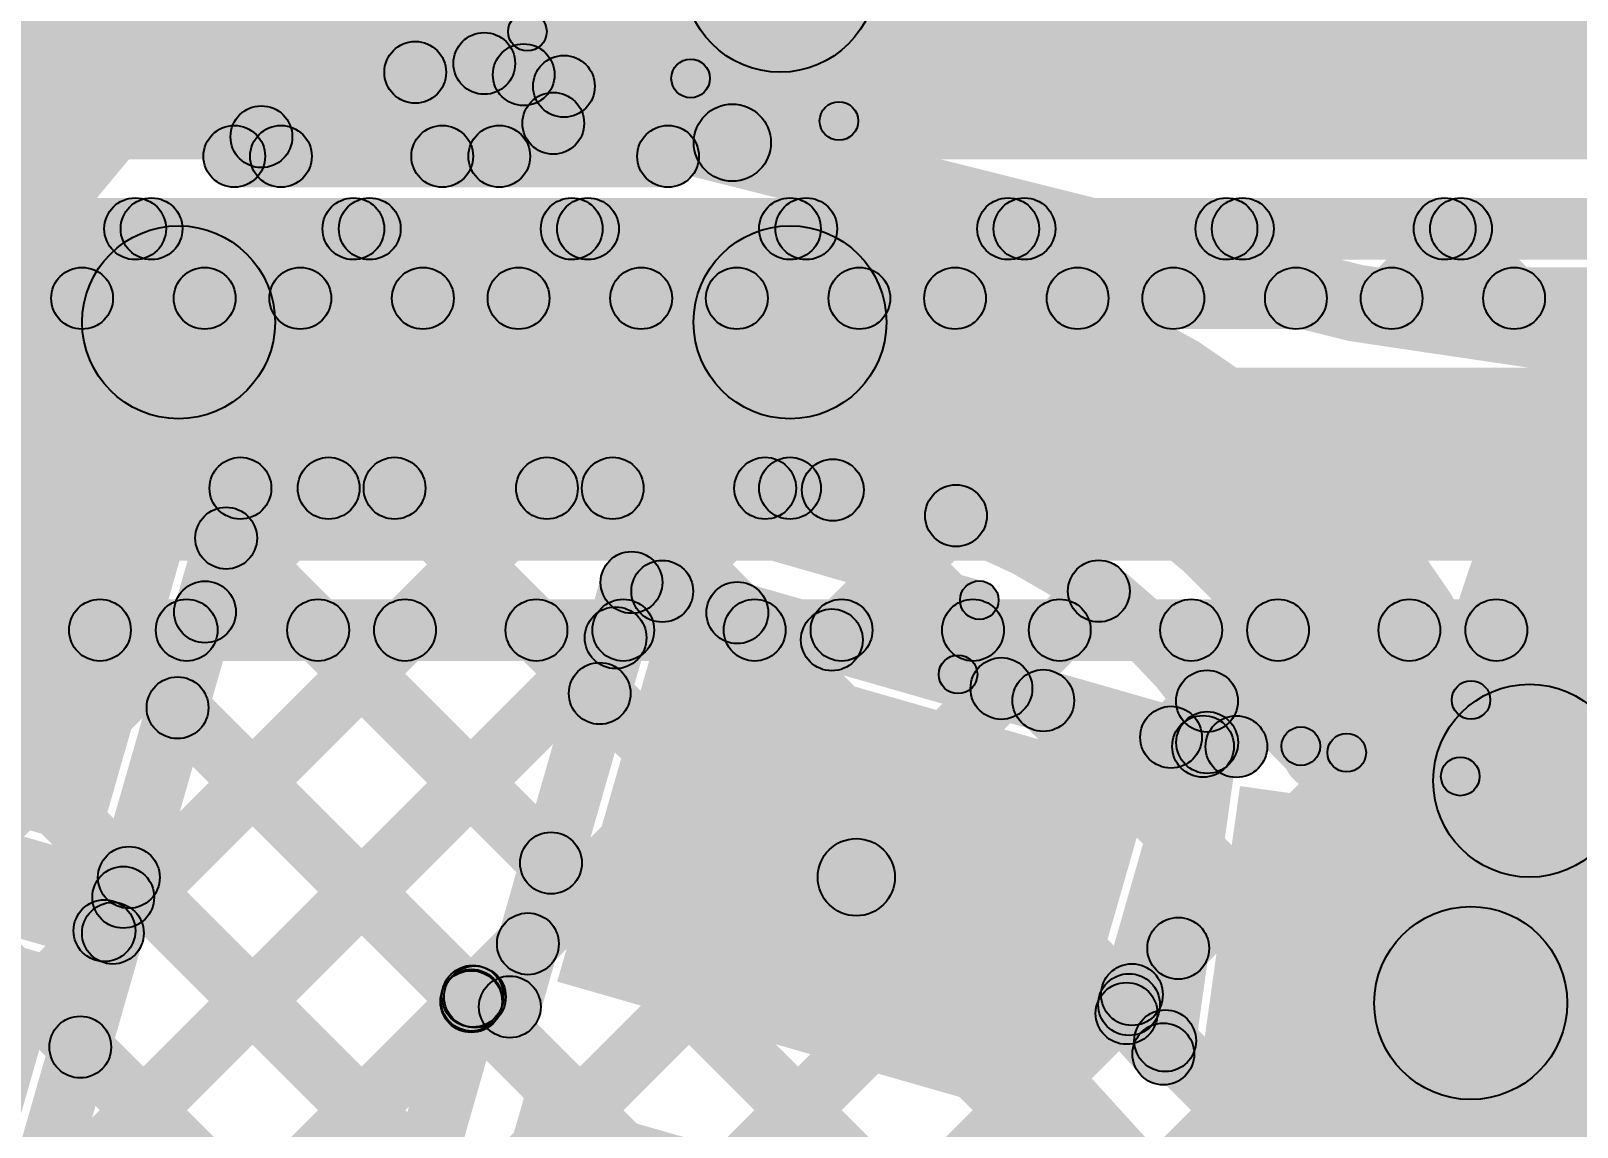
# Model space of a CAD drawing. Header units: millimetres. Extents: x -2.17 to 2.17, y -2.17 to 2.17.
# Drawn here: x -0.4923 to -0.292, y -1.7179 to -1.5759 of the extents above; entities that cross this region are included whole.
import ezdxf

# ---------------------------------------------------------------- set-up
doc = ezdxf.new("R2010")
doc.units = ezdxf.units.MM
doc.header["$MEASUREMENT"] = 0
for name, color, linetype in [('BottomLayer', 5, 'Continuous'), ('Mechanical2', 216, 'Continuous'), ('TopLayer', 1, 'Continuous'), ('TopOverlay', 2, 'Continuous'), ('TopPaste', 8, 'Continuous'), ('TopSolder', 216, 'Continuous')]:
    doc.layers.add(name, color=color, linetype=linetype)

# ---------------------------------------------------------------- blocks, each defined once
blk = doc.blocks.new('WS2812B_M____136')
at = {"layer": 'TopLayer'}
for points in [[(-0.09409, 0.05079), (-0.03504, 0.05079), (-0.03504, 0.01142), (-0.09409, 0.01142)], [(0.03504, 0.05079), (0.09409, 0.05079), (0.09409, 0.01142), (0.03504, 0.01142)]]:
    blk.add_hatch(color=1, dxfattribs=at).paths.add_polyline_path(points)
at = {"layer": 'TopOverlay'}
for points in [[(-0.07, 0.0675), (-0.07, 0.0725), (0.07, 0.0725), (0.07, 0.0675)], [(0.0725, 0.06), (0.0675, 0.06), (0.0675, 0.07), (0.0725, 0.07)]]:
    blk.add_hatch(color=2, dxfattribs=at).paths.add_polyline_path(points)
h = blk.add_hatch(color=2, dxfattribs=at)
edge = h.paths.add_edge_path()
edge.add_arc((0.07, 0.07), 0.0025, 0, 360)
h = blk.add_hatch(color=2, dxfattribs=at)
edge = h.paths.add_edge_path()
edge.add_arc((0.07, 0.07), 0.0025, 0, 360)
h = blk.add_hatch(color=2, dxfattribs=at)
edge = h.paths.add_edge_path()
edge.add_arc((0.07, 0.06), 0.0025, 0, 360)
at = {"layer": 'TopPaste'}
for points in [[(-0.09409, 0.05079), (-0.03504, 0.05079), (-0.03504, 0.01142), (-0.09409, 0.01142)], [(0.03504, 0.05079), (0.09409, 0.05079), (0.09409, 0.01142), (0.03504, 0.01142)]]:
    blk.add_hatch(color=8, dxfattribs=at).paths.add_polyline_path(points)
at = {"layer": 'TopSolder'}
for points in [[(-0.09809, 0.05479), (-0.03104, 0.05479), (-0.03104, 0.00742), (-0.09809, 0.00742)], [(0.03104, 0.05479), (0.09809, 0.05479), (0.09809, 0.00742), (0.03104, 0.00742)], [(-0.09809, -0.00742), (-0.03104, -0.00742), (-0.03104, -0.05479), (-0.09809, -0.05479)], [(0.03104, -0.00742), (0.09809, -0.00742), (0.09809, -0.05479), (0.03104, -0.05479)]]:
    blk.add_hatch(color=216, dxfattribs=at).paths.add_polyline_path(points)
at = {"layer": 'TopOverlay'}
for centre in [(0.07, 0.07), (0.07, 0.07), (0.07, 0.06)]:
    blk.add_circle(centre, 0.0025, dxfattribs=at)
blk = doc.blocks.new('WS2812B_M____137')
at = {"layer": 'TopLayer'}
blk.add_hatch(color=1, dxfattribs=at).paths.add_polyline_path([(-0.09409, 0.05079), (-0.03504, 0.05079), (-0.03504, 0.01142), (-0.09409, 0.01142)])
at = {"layer": 'TopOverlay'}
h = blk.add_hatch(color=2, dxfattribs=at)
edge = h.paths.add_edge_path()
edge.add_arc((-0.07, 0.07), 0.0025, 0, 360)
h = blk.add_hatch(color=2, dxfattribs=at)
edge = h.paths.add_edge_path()
edge.add_arc((-0.07, 0.07), 0.0025, 0, 360)
for points in [[(-0.07, 0.0675), (-0.07, 0.0725), (0.07, 0.0725), (0.07, 0.0675)], [(-0.0675, 0.06), (-0.0725, 0.06), (-0.0725, 0.07), (-0.0675, 0.07)]]:
    blk.add_hatch(color=2, dxfattribs=at).paths.add_polyline_path(points)
h = blk.add_hatch(color=2, dxfattribs=at)
edge = h.paths.add_edge_path()
edge.add_arc((-0.091, 0.061), 0.0025, 0, 360)
h = blk.add_hatch(color=2, dxfattribs=at)
edge = h.paths.add_edge_path()
edge.add_arc((-0.085, 0.061), 0.0025, 0, 360)
h = blk.add_hatch(color=2, dxfattribs=at)
edge = h.paths.add_edge_path()
edge.add_arc((-0.07, 0.06), 0.0025, 0, 360)
at = {"layer": 'TopPaste'}
blk.add_hatch(color=8, dxfattribs=at).paths.add_polyline_path([(-0.09409, 0.05079), (-0.03504, 0.05079), (-0.03504, 0.01142), (-0.09409, 0.01142)])
at = {"layer": 'TopSolder'}
blk.add_hatch(color=216, dxfattribs=at).paths.add_polyline_path([(-0.09809, 0.05479), (-0.03104, 0.05479), (-0.03104, 0.00742), (-0.09809, 0.00742)])
at = {"layer": 'TopOverlay', "const_width": 0.005}
blk.add_lwpolyline([(-0.085, 0.061, 1), (-0.091, 0.061, 1)], format="xyb", close=True, dxfattribs=at)
at = {"layer": 'TopOverlay'}
for centre in [(-0.07, 0.07), (-0.07, 0.07), (-0.091, 0.061), (-0.085, 0.061), (-0.07, 0.06)]:
    blk.add_circle(centre, 0.0025, dxfattribs=at)
blk = doc.blocks.new('C__0402_312')
at = {"layer": 'TopLayer'}
for points in [[(-0.0275, -0.0125), (-0.0275, 0.0125), (-0.0095, 0.0125), (-0.0095, -0.0125)], [(0.0095, -0.0125), (0.0095, 0.0125), (0.0275, 0.0125), (0.0275, -0.0125)]]:
    blk.add_hatch(color=1, dxfattribs=at).paths.add_polyline_path(points)
at = {"layer": 'TopOverlay'}
h = blk.add_hatch(color=2, dxfattribs=at)
edge = h.paths.add_edge_path()
edge.add_arc((-0.031, 0.016), 0.0025, 0, 360)
h = blk.add_hatch(color=2, dxfattribs=at)
edge = h.paths.add_edge_path()
edge.add_arc((-0.031, 0.016), 0.0025, 0, 360)
for points in [[(-0.011, 0.0185), (-0.011, 0.0135), (-0.031, 0.0135), (-0.031, 0.0185)], [(0.031, 0.0185), (0.031, 0.0135), (0.011, 0.0135), (0.011, 0.0185)], [(-0.0335, 0.016), (-0.0285, 0.016), (-0.0285, -0.016), (-0.0335, -0.016)], [(0.0285, 0.016), (0.0335, 0.016), (0.0335, -0.016), (0.0285, -0.016)], [(-0.011, -0.0135), (-0.011, -0.0185), (-0.031, -0.0185), (-0.031, -0.0135)], [(0.031, -0.0135), (0.031, -0.0185), (0.011, -0.0185), (0.011, -0.0135)]]:
    blk.add_hatch(color=2, dxfattribs=at).paths.add_polyline_path(points)
h = blk.add_hatch(color=2, dxfattribs=at)
edge = h.paths.add_edge_path()
edge.add_arc((-0.011, 0.016), 0.0025, 0, 360)
h = blk.add_hatch(color=2, dxfattribs=at)
edge = h.paths.add_edge_path()
edge.add_arc((0.011, 0.016), 0.0025, 0, 360)
h = blk.add_hatch(color=2, dxfattribs=at)
edge = h.paths.add_edge_path()
edge.add_arc((0.031, 0.016), 0.0025, 0, 360)
h = blk.add_hatch(color=2, dxfattribs=at)
edge = h.paths.add_edge_path()
edge.add_arc((0.031, 0.016), 0.0025, 0, 360)
h = blk.add_hatch(color=2, dxfattribs=at)
edge = h.paths.add_edge_path()
edge.add_arc((-0.031, -0.016), 0.0025, 0, 360)
h = blk.add_hatch(color=2, dxfattribs=at)
edge = h.paths.add_edge_path()
edge.add_arc((-0.031, -0.016), 0.0025, 0, 360)
h = blk.add_hatch(color=2, dxfattribs=at)
edge = h.paths.add_edge_path()
edge.add_arc((-0.011, -0.016), 0.0025, 0, 360)
h = blk.add_hatch(color=2, dxfattribs=at)
edge = h.paths.add_edge_path()
edge.add_arc((0.011, -0.016), 0.0025, 0, 360)
h = blk.add_hatch(color=2, dxfattribs=at)
edge = h.paths.add_edge_path()
edge.add_arc((0.031, -0.016), 0.0025, 0, 360)
h = blk.add_hatch(color=2, dxfattribs=at)
edge = h.paths.add_edge_path()
edge.add_arc((0.031, -0.016), 0.0025, 0, 360)
at = {"layer": 'TopPaste'}
for points in [[(-0.0275, -0.0125), (-0.0275, 0.0125), (-0.0095, 0.0125), (-0.0095, -0.0125)], [(0.0095, -0.0125), (0.0095, 0.0125), (0.0275, 0.0125), (0.0275, -0.0125)]]:
    blk.add_hatch(color=8, dxfattribs=at).paths.add_polyline_path(points)
at = {"layer": 'TopSolder'}
for points in [[(-0.02986, -0.01486), (-0.02986, 0.01486), (-0.00714, 0.01486), (-0.00714, -0.01486)], [(0.00714, -0.01486), (0.00714, 0.01486), (0.02986, 0.01486), (0.02986, -0.01486)]]:
    blk.add_hatch(color=216, dxfattribs=at).paths.add_polyline_path(points)
at = {"layer": 'TopOverlay'}
for centre in [(-0.031, 0.016), (-0.031, 0.016), (-0.011, 0.016), (0.011, 0.016), (0.031, 0.016), (0.031, 0.016), (-0.031, -0.016), (-0.031, -0.016), (-0.011, -0.016), (0.011, -0.016), (0.031, -0.016), (0.031, -0.016)]:
    blk.add_circle(centre, 0.0025, dxfattribs=at)

msp = doc.modelspace()

# ---------------------------------------------------------------- hatches: boundary and pattern name
at = {"layer": 'BottomLayer'}
for points in [[(-0.96358, -1.5925), (-0.96358, -1.5675), (-0.168, -1.5675), (-0.168, -1.5925)], [(-0.96358, -1.6055), (-0.96358, -1.5975), (-0.168, -1.5975), (-0.168, -1.6055)], [(-0.48287, -1.61333), (-0.48852, -1.60767), (-0.47952, -1.59867), (-0.47387, -1.60433)], [(-0.48164, -1.60433), (-0.47598, -1.59867), (-0.46698, -1.60767), (-0.47264, -1.61333)], [(-0.45458, -1.61333), (-0.46024, -1.60767), (-0.45124, -1.59867), (-0.44558, -1.60433)], [(-0.45336, -1.60433), (-0.4477, -1.59867), (-0.4387, -1.60767), (-0.44436, -1.61333)], [(-0.4263, -1.61333), (-0.43195, -1.60767), (-0.42295, -1.59867), (-0.4173, -1.60433)], [(-0.42507, -1.60433), (-0.41942, -1.59867), (-0.41042, -1.60767), (-0.41607, -1.61333)], [(-0.39801, -1.61333), (-0.40367, -1.60767), (-0.39467, -1.59867), (-0.38901, -1.60433)], [(-0.39679, -1.60433), (-0.39113, -1.59867), (-0.38213, -1.60767), (-0.38779, -1.61333)], [(-0.36973, -1.61333), (-0.37539, -1.60767), (-0.36639, -1.59867), (-0.36073, -1.60433)], [(-0.3685, -1.60433), (-0.36285, -1.59867), (-0.35385, -1.60767), (-0.3595, -1.61333)], [(-0.34145, -1.61333), (-0.3471, -1.60767), (-0.3381, -1.59867), (-0.33245, -1.60433)], [(-0.34022, -1.60433), (-0.33456, -1.59867), (-0.32556, -1.60767), (-0.33122, -1.61333)], [(-0.31316, -1.61333), (-0.31882, -1.60767), (-0.30982, -1.59867), (-0.30416, -1.60433)], [(-0.31194, -1.60433), (-0.30628, -1.59867), (-0.29728, -1.60767), (-0.30294, -1.61333)], [(-1.127, -1.6145), (-1.127, -1.6065), (-0.226, -1.6065), (-0.226, -1.6145)], [(-1.127, -1.6445), (-1.127, -1.6195), (-0.226, -1.6195), (-0.226, -1.6445)], [(-1.127, -1.6575), (-1.127, -1.6495), (-0.226, -1.6495), (-0.226, -1.6575)], [(-0.73625, -1.92328), (-0.7419, -1.91762), (-0.47495, -1.65067), (-0.4693, -1.65633)], [(-0.71575, -1.93106), (-0.72141, -1.92541), (-0.44667, -1.65067), (-0.44101, -1.65633)], [(-0.69525, -1.93885), (-0.70091, -1.93319), (-0.41839, -1.65067), (-0.41273, -1.65633)], [(-0.67475, -1.94664), (-0.68041, -1.94098), (-0.3901, -1.65067), (-0.38445, -1.65633)], [(-0.65426, -1.95442), (-0.65991, -1.94877), (-0.36182, -1.65067), (-0.35616, -1.65633)], [(-0.63376, -1.96221), (-0.63942, -1.95655), (-0.33353, -1.65067), (-0.32788, -1.65633)], [(-0.61176, -1.9685), (-0.61742, -1.96284), (-0.30525, -1.65067), (-0.29959, -1.65633)], [(-0.58925, -1.97427), (-0.59491, -1.96861), (-0.27696, -1.65067), (-0.27131, -1.65633)], [(-0.56674, -1.98004), (-0.57239, -1.97438), (-0.24868, -1.65067), (-0.24302, -1.65633)], [(-0.54278, -1.65633), (-0.53712, -1.65067), (-0.20567, -1.98212), (-0.21133, -1.98778)], [(-0.51449, -1.65633), (-0.50884, -1.65067), (-0.20567, -1.95384), (-0.21133, -1.95949)], [(-0.48621, -1.65633), (-0.48055, -1.65067), (-0.20567, -1.92555), (-0.21133, -1.93121)], [(-0.45793, -1.65633), (-0.45227, -1.65067), (-0.20567, -1.89727), (-0.21133, -1.90293)], [(-0.42964, -1.65633), (-0.42398, -1.65067), (-0.20567, -1.86898), (-0.21133, -1.87464)], [(-0.40136, -1.65633), (-0.3957, -1.65067), (-0.20567, -1.8407), (-0.21133, -1.84636)], [(-0.37307, -1.65633), (-0.36742, -1.65067), (-0.20567, -1.81242), (-0.21133, -1.81807)], [(-0.34479, -1.65633), (-0.33913, -1.65067), (-0.20567, -1.78413), (-0.21133, -1.78979)], [(-0.3165, -1.65633), (-0.31085, -1.65067), (-0.20567, -1.75585), (-0.21133, -1.7615)]]:
    msp.add_hatch(color=5, dxfattribs=at).paths.add_polyline_path(points)
h = msp.add_hatch(color=5, dxfattribs=at)
edge = h.paths.add_edge_path()
edge.add_arc((-0.47881, -1.6015), 0.004, 0, 360)
h = msp.add_hatch(color=5, dxfattribs=at)
edge = h.paths.add_edge_path()
edge.add_arc((-0.47669, -1.6015), 0.004, 0, 360)
h = msp.add_hatch(color=5, dxfattribs=at)
edge = h.paths.add_edge_path()
edge.add_arc((-0.45053, -1.6015), 0.004, 0, 360)
h = msp.add_hatch(color=5, dxfattribs=at)
edge = h.paths.add_edge_path()
edge.add_arc((-0.44841, -1.6015), 0.004, 0, 360)
h = msp.add_hatch(color=5, dxfattribs=at)
edge = h.paths.add_edge_path()
edge.add_arc((-0.42224, -1.6015), 0.004, 0, 360)
h = msp.add_hatch(color=5, dxfattribs=at)
edge = h.paths.add_edge_path()
edge.add_arc((-0.42013, -1.6015), 0.004, 0, 360)
h = msp.add_hatch(color=5, dxfattribs=at)
edge = h.paths.add_edge_path()
edge.add_arc((-0.39396, -1.6015), 0.004, 0, 360)
h = msp.add_hatch(color=5, dxfattribs=at)
edge = h.paths.add_edge_path()
edge.add_arc((-0.39184, -1.6015), 0.004, 0, 360)
h = msp.add_hatch(color=5, dxfattribs=at)
edge = h.paths.add_edge_path()
edge.add_arc((-0.36568, -1.6015), 0.004, 0, 360)
h = msp.add_hatch(color=5, dxfattribs=at)
edge = h.paths.add_edge_path()
edge.add_arc((-0.36356, -1.6015), 0.004, 0, 360)
h = msp.add_hatch(color=5, dxfattribs=at)
edge = h.paths.add_edge_path()
edge.add_arc((-0.33739, -1.6015), 0.004, 0, 360)
h = msp.add_hatch(color=5, dxfattribs=at)
edge = h.paths.add_edge_path()
edge.add_arc((-0.33527, -1.6015), 0.004, 0, 360)
h = msp.add_hatch(color=5, dxfattribs=at)
edge = h.paths.add_edge_path()
edge.add_arc((-0.30911, -1.6015), 0.004, 0, 360)
h = msp.add_hatch(color=5, dxfattribs=at)
edge = h.paths.add_edge_path()
edge.add_arc((-0.30699, -1.6015), 0.004, 0, 360)
h = msp.add_hatch(color=5, dxfattribs=at)
edge = h.paths.add_edge_path()
edge.add_arc((-0.48569, -1.6105), 0.004, 0, 360)
h = msp.add_hatch(color=5, dxfattribs=at)
edge = h.paths.add_edge_path()
edge.add_arc((-0.46981, -1.6105), 0.004, 0, 360)
h = msp.add_hatch(color=5, dxfattribs=at)
edge = h.paths.add_edge_path()
edge.add_arc((-0.45741, -1.6105), 0.004, 0, 360)
h = msp.add_hatch(color=5, dxfattribs=at)
edge = h.paths.add_edge_path()
edge.add_arc((-0.44153, -1.6105), 0.004, 0, 360)
h = msp.add_hatch(color=5, dxfattribs=at)
edge = h.paths.add_edge_path()
edge.add_arc((-0.42913, -1.6105), 0.004, 0, 360)
h = msp.add_hatch(color=5, dxfattribs=at)
edge = h.paths.add_edge_path()
edge.add_arc((-0.41324, -1.6105), 0.004, 0, 360)
h = msp.add_hatch(color=5, dxfattribs=at)
edge = h.paths.add_edge_path()
edge.add_arc((-0.40084, -1.6105), 0.004, 0, 360)
h = msp.add_hatch(color=5, dxfattribs=at)
edge = h.paths.add_edge_path()
edge.add_arc((-0.38496, -1.6105), 0.004, 0, 360)
h = msp.add_hatch(color=5, dxfattribs=at)
edge = h.paths.add_edge_path()
edge.add_arc((-0.37256, -1.6105), 0.004, 0, 360)
h = msp.add_hatch(color=5, dxfattribs=at)
edge = h.paths.add_edge_path()
edge.add_arc((-0.35668, -1.6105), 0.004, 0, 360)
h = msp.add_hatch(color=5, dxfattribs=at)
edge = h.paths.add_edge_path()
edge.add_arc((-0.34427, -1.6105), 0.004, 0, 360)
h = msp.add_hatch(color=5, dxfattribs=at)
edge = h.paths.add_edge_path()
edge.add_arc((-0.32839, -1.6105), 0.004, 0, 360)
h = msp.add_hatch(color=5, dxfattribs=at)
edge = h.paths.add_edge_path()
edge.add_arc((-0.31599, -1.6105), 0.004, 0, 360)
h = msp.add_hatch(color=5, dxfattribs=at)
edge = h.paths.add_edge_path()
edge.add_arc((-0.30011, -1.6105), 0.004, 0, 360)
h = msp.add_hatch(color=5, dxfattribs=at)
edge = h.paths.add_edge_path()
edge.add_arc((-0.48338, -1.6535), 0.004, 0, 360)
h = msp.add_hatch(color=5, dxfattribs=at)
edge = h.paths.add_edge_path()
edge.add_arc((-0.47213, -1.6535), 0.004, 0, 360)
h = msp.add_hatch(color=5, dxfattribs=at)
edge = h.paths.add_edge_path()
edge.add_arc((-0.4551, -1.6535), 0.004, 0, 360)
h = msp.add_hatch(color=5, dxfattribs=at)
edge = h.paths.add_edge_path()
edge.add_arc((-0.44384, -1.6535), 0.004, 0, 360)
h = msp.add_hatch(color=5, dxfattribs=at)
edge = h.paths.add_edge_path()
edge.add_arc((-0.42681, -1.6535), 0.004, 0, 360)
h = msp.add_hatch(color=5, dxfattribs=at)
edge = h.paths.add_edge_path()
edge.add_arc((-0.41556, -1.6535), 0.004, 0, 360)
h = msp.add_hatch(color=5, dxfattribs=at)
edge = h.paths.add_edge_path()
edge.add_arc((-0.39853, -1.6535), 0.004, 0, 360)
h = msp.add_hatch(color=5, dxfattribs=at)
edge = h.paths.add_edge_path()
edge.add_arc((-0.38727, -1.6535), 0.004, 0, 360)
h = msp.add_hatch(color=5, dxfattribs=at)
edge = h.paths.add_edge_path()
edge.add_arc((-0.37024, -1.6535), 0.004, 0, 360)
h = msp.add_hatch(color=5, dxfattribs=at)
edge = h.paths.add_edge_path()
edge.add_arc((-0.35899, -1.6535), 0.004, 0, 360)
h = msp.add_hatch(color=5, dxfattribs=at)
edge = h.paths.add_edge_path()
edge.add_arc((-0.34196, -1.6535), 0.004, 0, 360)
h = msp.add_hatch(color=5, dxfattribs=at)
edge = h.paths.add_edge_path()
edge.add_arc((-0.3307, -1.6535), 0.004, 0, 360)
h = msp.add_hatch(color=5, dxfattribs=at)
edge = h.paths.add_edge_path()
edge.add_arc((-0.31368, -1.6535), 0.004, 0, 360)
h = msp.add_hatch(color=5, dxfattribs=at)
edge = h.paths.add_edge_path()
edge.add_arc((-0.30242, -1.6535), 0.004, 0, 360)
at = {"layer": 'TopLayer'}
h = msp.add_hatch(color=1, dxfattribs=at)
edge = h.paths.add_edge_path()
edge.add_arc((-0.39522, -1.56871), 0.0125, 0, 360)
h = msp.add_hatch(color=1, dxfattribs=at)
edge = h.paths.add_edge_path()
edge.add_arc((-0.39522, -1.56871), 0.0125, 0, 360)
for points in [[(-0.39522, -1.58121), (-0.39522, -1.55621), (-0.22374, -1.55621), (-0.22374, -1.58121)], [(-0.39661, -1.59172), (-0.40622, -1.58896), (-0.40002, -1.56733), (-0.39041, -1.57009)], [(-0.43467, -1.58392), (-0.43247, -1.57623), (-0.42215, -1.57919), (-0.42435, -1.58688)], [(-0.44535, -1.58406), (-0.43969, -1.5784), (-0.4288, -1.58928), (-0.43446, -1.59494)], [(-0.43619, -1.59494), (-0.44185, -1.58928), (-0.43128, -1.57872), (-0.42563, -1.58437)], [(-0.42079, -1.58895), (-0.42848, -1.58674), (-0.4271, -1.58193), (-0.41941, -1.58414)], [(-0.42573, -1.59169), (-0.42353, -1.584), (-0.40865, -1.58827), (-0.41085, -1.59596)], [(-0.46528, -1.5924), (-0.45962, -1.58675), (-0.45709, -1.58928), (-0.46275, -1.59494)], [(-0.46597, -1.59611), (-0.46597, -1.58811), (-0.40975, -1.58811), (-0.40975, -1.59611)], [(-0.47319, -1.62611), (-0.47319, -1.60111), (-0.39395, -1.60111), (-0.39395, -1.62611)], [(-0.47996, -1.69527), (-0.48561, -1.68962), (-0.42828, -1.63228), (-0.42262, -1.63794)], [(-0.46693, -1.65396), (-0.47259, -1.64831), (-0.45657, -1.63228), (-0.45091, -1.63794)], [(-0.46517, -1.63911), (-0.46517, -1.63111), (-0.39395, -1.63111), (-0.39395, -1.63911)], [(-0.44803, -1.63794), (-0.44237, -1.63228), (-0.41579, -1.65887), (-0.42144, -1.66453)], [(-0.41975, -1.63794), (-0.41409, -1.63228), (-0.39795, -1.64842), (-0.40361, -1.65408)], [(-0.40769, -1.65128), (-0.41334, -1.64563), (-0.4, -1.63228), (-0.39434, -1.63794)], [(-0.39123, -1.63817), (-0.38557, -1.63251), (-0.3583, -1.65979), (-0.36395, -1.66545)], [(-0.47652, -1.68921), (-0.48421, -1.68701), (-0.46901, -1.63401), (-0.46132, -1.63621)], [(-0.3857, -1.65759), (-0.39136, -1.65193), (-0.37527, -1.63584), (-0.36962, -1.6415)], [(-0.46985, -1.6444), (-0.46419, -1.63875), (-0.42209, -1.68085), (-0.42775, -1.68651)], [(-0.41559, -1.65116), (-0.41339, -1.64347), (-0.33932, -1.66471), (-0.34152, -1.6724)], [(-0.42641, -1.70341), (-0.4341, -1.7012), (-0.41833, -1.64621), (-0.41064, -1.64842)], [(-0.36372, -1.66389), (-0.36938, -1.65823), (-0.35676, -1.64561), (-0.3511, -1.65127)], [(-0.48968, -1.73327), (-0.49533, -1.72762), (-0.41937, -1.65166), (-0.41372, -1.65732)], [(-0.47615, -1.66639), (-0.4705, -1.66073), (-0.43243, -1.69879), (-0.43809, -1.70445)], [(-0.34174, -1.67019), (-0.3474, -1.66454), (-0.34274, -1.65987), (-0.33708, -1.66553)], [(-0.34045, -1.67202), (-0.33934, -1.66409), (-0.33555, -1.66463), (-0.33666, -1.67255)], [(-0.53723, -1.67597), (-0.53502, -1.66828), (-0.47926, -1.68426), (-0.48147, -1.69195)], [(-0.3465, -1.70427), (-0.35419, -1.70206), (-0.34426, -1.66745), (-0.33657, -1.66966)], [(-0.3416, -1.70897), (-0.34953, -1.70785), (-0.34386, -1.6675), (-0.33593, -1.66861)], [(-0.53275, -1.68228), (-0.53055, -1.67459), (-0.48059, -1.68891), (-0.4828, -1.6966)], [(-0.48246, -1.68837), (-0.4768, -1.68271), (-0.43874, -1.72077), (-0.44439, -1.72643)], [(-0.38906, -1.68888), (-0.38166, -1.68214), (-0.31069, -1.76006), (-0.31809, -1.76679)], [(-0.49367, -1.74901), (-0.50136, -1.7468), (-0.48554, -1.69165), (-0.47785, -1.69386)], [(-0.43195, -1.70384), (-0.43761, -1.69818), (-0.43075, -1.69132), (-0.42509, -1.69697)], [(-0.34681, -1.70355), (-0.35247, -1.69789), (-0.34647, -1.69189), (-0.34081, -1.69755)], [(-0.43617, -1.70477), (-0.43396, -1.69708), (-0.42915, -1.69846), (-0.43136, -1.70615)], [(-0.50206, -1.77394), (-0.50771, -1.76828), (-0.43804, -1.69861), (-0.43238, -1.70426)], [(-0.44979, -1.76679), (-0.45748, -1.76459), (-0.43891, -1.69982), (-0.43122, -1.70203)], [(-0.3533, -1.70586), (-0.34739, -1.70047), (-0.34261, -1.70571), (-0.34852, -1.7111)], [(-0.35284, -1.70484), (-0.34719, -1.69919), (-0.3425, -1.70387), (-0.34815, -1.70953)], [(-0.48876, -1.71035), (-0.4831, -1.70469), (-0.44504, -1.74275), (-0.4507, -1.74841)]]:
    msp.add_hatch(color=1, dxfattribs=at).paths.add_polyline_path(points)
h = msp.add_hatch(color=1, dxfattribs=at)
edge = h.paths.add_edge_path()
edge.add_arc((-0.43357, -1.58008), 0.004, 0, 360)
h = msp.add_hatch(color=1, dxfattribs=at)
edge = h.paths.add_edge_path()
edge.add_arc((-0.43357, -1.58008), 0.004, 0, 360)
h = msp.add_hatch(color=1, dxfattribs=at)
edge = h.paths.add_edge_path()
edge.add_arc((-0.44252, -1.58123), 0.004, 0, 360)
h = msp.add_hatch(color=1, dxfattribs=at)
edge = h.paths.add_edge_path()
edge.add_arc((-0.42846, -1.58154), 0.004, 0, 360)
h = msp.add_hatch(color=1, dxfattribs=at)
edge = h.paths.add_edge_path()
edge.add_arc((-0.42325, -1.58304), 0.004, 0, 360)
h = msp.add_hatch(color=1, dxfattribs=at)
edge = h.paths.add_edge_path()
edge.add_arc((-0.42325, -1.58304), 0.004, 0, 360)
h = msp.add_hatch(color=1, dxfattribs=at)
edge = h.paths.add_edge_path()
edge.add_arc((-0.42463, -1.58784), 0.004, 0, 360)
h = msp.add_hatch(color=1, dxfattribs=at)
edge = h.paths.add_edge_path()
edge.add_arc((-0.42463, -1.58784), 0.004, 0, 360)
h = msp.add_hatch(color=1, dxfattribs=at)
edge = h.paths.add_edge_path()
edge.add_arc((-0.46245, -1.58958), 0.004, 0, 360)
h = msp.add_hatch(color=1, dxfattribs=at)
edge = h.paths.add_edge_path()
edge.add_arc((-0.40142, -1.59034), 0.005, 0, 360)
h = msp.add_hatch(color=1, dxfattribs=at)
edge = h.paths.add_edge_path()
edge.add_arc((-0.46597, -1.59211), 0.004, 0, 360)
h = msp.add_hatch(color=1, dxfattribs=at)
edge = h.paths.add_edge_path()
edge.add_arc((-0.46597, -1.59211), 0.004, 0, 360)
h = msp.add_hatch(color=1, dxfattribs=at)
edge = h.paths.add_edge_path()
edge.add_arc((-0.45992, -1.59211), 0.004, 0, 360)
h = msp.add_hatch(color=1, dxfattribs=at)
edge = h.paths.add_edge_path()
edge.add_arc((-0.43902, -1.59211), 0.004, 0, 360)
h = msp.add_hatch(color=1, dxfattribs=at)
edge = h.paths.add_edge_path()
edge.add_arc((-0.43163, -1.59211), 0.004, 0, 360)
h = msp.add_hatch(color=1, dxfattribs=at)
edge = h.paths.add_edge_path()
edge.add_arc((-0.40975, -1.59211), 0.004, 0, 360)
h = msp.add_hatch(color=1, dxfattribs=at)
edge = h.paths.add_edge_path()
edge.add_arc((-0.40975, -1.59211), 0.004, 0, 360)
h = msp.add_hatch(color=1, dxfattribs=at)
edge = h.paths.add_edge_path()
edge.add_arc((-0.47319, -1.61361), 0.0125, 0, 360)
h = msp.add_hatch(color=1, dxfattribs=at)
edge = h.paths.add_edge_path()
edge.add_arc((-0.47319, -1.61361), 0.0125, 0, 360)
h = msp.add_hatch(color=1, dxfattribs=at)
edge = h.paths.add_edge_path()
edge.add_arc((-0.39395, -1.61361), 0.0125, 0, 360)
h = msp.add_hatch(color=1, dxfattribs=at)
edge = h.paths.add_edge_path()
edge.add_arc((-0.39395, -1.61361), 0.0125, 0, 360)
h = msp.add_hatch(color=1, dxfattribs=at)
edge = h.paths.add_edge_path()
edge.add_arc((-0.46517, -1.63511), 0.004, 0, 360)
h = msp.add_hatch(color=1, dxfattribs=at)
edge = h.paths.add_edge_path()
edge.add_arc((-0.46517, -1.63511), 0.004, 0, 360)
h = msp.add_hatch(color=1, dxfattribs=at)
edge = h.paths.add_edge_path()
edge.add_arc((-0.45374, -1.63511), 0.004, 0, 360)
h = msp.add_hatch(color=1, dxfattribs=at)
edge = h.paths.add_edge_path()
edge.add_arc((-0.4452, -1.63511), 0.004, 0, 360)
h = msp.add_hatch(color=1, dxfattribs=at)
edge = h.paths.add_edge_path()
edge.add_arc((-0.42545, -1.63511), 0.004, 0, 360)
h = msp.add_hatch(color=1, dxfattribs=at)
edge = h.paths.add_edge_path()
edge.add_arc((-0.41692, -1.63511), 0.004, 0, 360)
h = msp.add_hatch(color=1, dxfattribs=at)
edge = h.paths.add_edge_path()
edge.add_arc((-0.39717, -1.63511), 0.004, 0, 360)
h = msp.add_hatch(color=1, dxfattribs=at)
edge = h.paths.add_edge_path()
edge.add_arc((-0.39395, -1.63511), 0.004, 0, 360)
h = msp.add_hatch(color=1, dxfattribs=at)
edge = h.paths.add_edge_path()
edge.add_arc((-0.39395, -1.63511), 0.004, 0, 360)
h = msp.add_hatch(color=1, dxfattribs=at)
edge = h.paths.add_edge_path()
edge.add_arc((-0.3884, -1.63534), 0.004, 0, 360)
h = msp.add_hatch(color=1, dxfattribs=at)
edge = h.paths.add_edge_path()
edge.add_arc((-0.37244, -1.63867), 0.004, 0, 360)
h = msp.add_hatch(color=1, dxfattribs=at)
edge = h.paths.add_edge_path()
edge.add_arc((-0.46702, -1.64158), 0.004, 0, 360)
h = msp.add_hatch(color=1, dxfattribs=at)
edge = h.paths.add_edge_path()
edge.add_arc((-0.41449, -1.64732), 0.004, 0, 360)
h = msp.add_hatch(color=1, dxfattribs=at)
edge = h.paths.add_edge_path()
edge.add_arc((-0.41449, -1.64732), 0.004, 0, 360)
h = msp.add_hatch(color=1, dxfattribs=at)
edge = h.paths.add_edge_path()
edge.add_arc((-0.41051, -1.64846), 0.004, 0, 360)
h = msp.add_hatch(color=1, dxfattribs=at)
edge = h.paths.add_edge_path()
edge.add_arc((-0.35393, -1.64844), 0.004, 0, 360)
h = msp.add_hatch(color=1, dxfattribs=at)
edge = h.paths.add_edge_path()
edge.add_arc((-0.46976, -1.65114), 0.004, 0, 360)
h = msp.add_hatch(color=1, dxfattribs=at)
edge = h.paths.add_edge_path()
edge.add_arc((-0.40078, -1.65125), 0.004, 0, 360)
h = msp.add_hatch(color=1, dxfattribs=at)
edge = h.paths.add_edge_path()
edge.add_arc((-0.41655, -1.65449), 0.004, 0, 360)
h = msp.add_hatch(color=1, dxfattribs=at)
edge = h.paths.add_edge_path()
edge.add_arc((-0.38853, -1.65476), 0.004, 0, 360)
h = msp.add_hatch(color=1, dxfattribs=at)
edge = h.paths.add_edge_path()
edge.add_arc((-0.36655, -1.66106), 0.004, 0, 360)
h = msp.add_hatch(color=1, dxfattribs=at)
edge = h.paths.add_edge_path()
edge.add_arc((-0.41861, -1.6617), 0.004, 0, 360)
h = msp.add_hatch(color=1, dxfattribs=at)
edge = h.paths.add_edge_path()
edge.add_arc((-0.36113, -1.66262), 0.004, 0, 360)
h = msp.add_hatch(color=1, dxfattribs=at)
edge = h.paths.add_edge_path()
edge.add_arc((-0.33991, -1.6627), 0.004, 0, 360)
h = msp.add_hatch(color=1, dxfattribs=at)
edge = h.paths.add_edge_path()
edge.add_arc((-0.47332, -1.66356), 0.004, 0, 360)
h = msp.add_hatch(color=1, dxfattribs=at)
edge = h.paths.add_edge_path()
edge.add_arc((-0.2981, -1.67301), 0.0125, 0, 360)
h = msp.add_hatch(color=1, dxfattribs=at)
edge = h.paths.add_edge_path()
edge.add_arc((-0.2981, -1.67301), 0.0125, 0, 360)
h = msp.add_hatch(color=1, dxfattribs=at)
edge = h.paths.add_edge_path()
edge.add_arc((-0.2981, -1.67301), 0.0125, 0, 360)
h = msp.add_hatch(color=1, dxfattribs=at)
edge = h.paths.add_edge_path()
edge.add_arc((-0.34457, -1.66737), 0.004, 0, 360)
h = msp.add_hatch(color=1, dxfattribs=at)
edge = h.paths.add_edge_path()
edge.add_arc((-0.34042, -1.66856), 0.004, 0, 360)
h = msp.add_hatch(color=1, dxfattribs=at)
edge = h.paths.add_edge_path()
edge.add_arc((-0.34042, -1.66856), 0.004, 0, 360)
h = msp.add_hatch(color=1, dxfattribs=at)
edge = h.paths.add_edge_path()
edge.add_arc((-0.33989, -1.66806), 0.004, 0, 360)
h = msp.add_hatch(color=1, dxfattribs=at)
edge = h.paths.add_edge_path()
edge.add_arc((-0.33989, -1.66806), 0.004, 0, 360)
h = msp.add_hatch(color=1, dxfattribs=at)
edge = h.paths.add_edge_path()
edge.add_arc((-0.3361, -1.66859), 0.004, 0, 360)
h = msp.add_hatch(color=1, dxfattribs=at)
edge = h.paths.add_edge_path()
edge.add_arc((-0.3361, -1.66859), 0.004, 0, 360)
h = msp.add_hatch(color=1, dxfattribs=at)
edge = h.paths.add_edge_path()
edge.add_arc((-0.42492, -1.68368), 0.004, 0, 360)
h = msp.add_hatch(color=1, dxfattribs=at)
edge = h.paths.add_edge_path()
edge.add_arc((-0.38536, -1.68551), 0.005, 0, 360)
h = msp.add_hatch(color=1, dxfattribs=at)
edge = h.paths.add_edge_path()
edge.add_arc((-0.47963, -1.68554), 0.004, 0, 360)
h = msp.add_hatch(color=1, dxfattribs=at)
edge = h.paths.add_edge_path()
edge.add_arc((-0.48036, -1.68811), 0.004, 0, 360)
h = msp.add_hatch(color=1, dxfattribs=at)
edge = h.paths.add_edge_path()
edge.add_arc((-0.48036, -1.68811), 0.004, 0, 360)
h = msp.add_hatch(color=1, dxfattribs=at)
edge = h.paths.add_edge_path()
edge.add_arc((-0.48279, -1.69244), 0.004, 0, 360)
h = msp.add_hatch(color=1, dxfattribs=at)
edge = h.paths.add_edge_path()
edge.add_arc((-0.4817, -1.69276), 0.004, 0, 360)
h = msp.add_hatch(color=1, dxfattribs=at)
edge = h.paths.add_edge_path()
edge.add_arc((-0.4817, -1.69276), 0.004, 0, 360)
h = msp.add_hatch(color=1, dxfattribs=at)
edge = h.paths.add_edge_path()
edge.add_arc((-0.42792, -1.69414), 0.004, 0, 360)
h = msp.add_hatch(color=1, dxfattribs=at)
edge = h.paths.add_edge_path()
edge.add_arc((-0.34364, -1.69472), 0.004, 0, 360)
h = msp.add_hatch(color=1, dxfattribs=at)
edge = h.paths.add_edge_path()
edge.add_arc((-0.30573, -1.70182), 0.0125, 0, 360)
h = msp.add_hatch(color=1, dxfattribs=at)
edge = h.paths.add_edge_path()
edge.add_arc((-0.30573, -1.70182), 0.0125, 0, 360)
h = msp.add_hatch(color=1, dxfattribs=at)
edge = h.paths.add_edge_path()
edge.add_arc((-0.43506, -1.70093), 0.004, 0, 360)
h = msp.add_hatch(color=1, dxfattribs=at)
edge = h.paths.add_edge_path()
edge.add_arc((-0.43506, -1.70093), 0.004, 0, 360)
h = msp.add_hatch(color=1, dxfattribs=at)
edge = h.paths.add_edge_path()
edge.add_arc((-0.43478, -1.70101), 0.004, 0, 360)
h = msp.add_hatch(color=1, dxfattribs=at)
edge = h.paths.add_edge_path()
edge.add_arc((-0.34964, -1.70072), 0.004, 0, 360)
h = msp.add_hatch(color=1, dxfattribs=at)
edge = h.paths.add_edge_path()
edge.add_arc((-0.43526, -1.70162), 0.004, 0, 360)
h = msp.add_hatch(color=1, dxfattribs=at)
edge = h.paths.add_edge_path()
edge.add_arc((-0.43521, -1.70144), 0.004, 0, 360)
h = msp.add_hatch(color=1, dxfattribs=at)
edge = h.paths.add_edge_path()
edge.add_arc((-0.43026, -1.70231), 0.004, 0, 360)
h = msp.add_hatch(color=1, dxfattribs=at)
edge = h.paths.add_edge_path()
edge.add_arc((-0.43026, -1.70231), 0.004, 0, 360)
h = msp.add_hatch(color=1, dxfattribs=at)
edge = h.paths.add_edge_path()
edge.add_arc((-0.35001, -1.70201), 0.004, 0, 360)
h = msp.add_hatch(color=1, dxfattribs=at)
edge = h.paths.add_edge_path()
edge.add_arc((-0.35034, -1.70316), 0.004, 0, 360)
h = msp.add_hatch(color=1, dxfattribs=at)
edge = h.paths.add_edge_path()
edge.add_arc((-0.35034, -1.70316), 0.004, 0, 360)
h = msp.add_hatch(color=1, dxfattribs=at)
edge = h.paths.add_edge_path()
edge.add_arc((-0.34533, -1.7067), 0.004, 0, 360)
h = msp.add_hatch(color=1, dxfattribs=at)
edge = h.paths.add_edge_path()
edge.add_arc((-0.48593, -1.70752), 0.004, 0, 360)
h = msp.add_hatch(color=1, dxfattribs=at)
edge = h.paths.add_edge_path()
edge.add_arc((-0.34557, -1.70841), 0.004, 0, 360)
h = msp.add_hatch(color=1, dxfattribs=at)
edge = h.paths.add_edge_path()
edge.add_arc((-0.34557, -1.70841), 0.004, 0, 360)

# ---------------------------------------------------------------- linework, layer by layer
at = {"layer": 'BottomLayer'}
for centre in [(-0.47881, -1.6015), (-0.47669, -1.6015), (-0.45053, -1.6015), (-0.44841, -1.6015), (-0.42224, -1.6015), (-0.42013, -1.6015), (-0.39396, -1.6015), (-0.39184, -1.6015), (-0.36568, -1.6015), (-0.36356, -1.6015), (-0.33739, -1.6015), (-0.33527, -1.6015), (-0.30911, -1.6015), (-0.30699, -1.6015), (-0.48569, -1.6105), (-0.46981, -1.6105), (-0.45741, -1.6105), (-0.44153, -1.6105), (-0.42913, -1.6105), (-0.41324, -1.6105), (-0.40084, -1.6105), (-0.38496, -1.6105), (-0.37256, -1.6105), (-0.35668, -1.6105), (-0.34427, -1.6105), (-0.32839, -1.6105), (-0.31599, -1.6105), (-0.30011, -1.6105), (-0.48338, -1.6535), (-0.47213, -1.6535), (-0.4551, -1.6535), (-0.44384, -1.6535), (-0.42681, -1.6535), (-0.41556, -1.6535), (-0.39853, -1.6535), (-0.38727, -1.6535), (-0.37024, -1.6535), (-0.35899, -1.6535), (-0.34196, -1.6535), (-0.3307, -1.6535), (-0.31368, -1.6535), (-0.30242, -1.6535)]:
    msp.add_circle(centre, 0.004, dxfattribs=at)
at = {"layer": 'Mechanical2', "const_width": 0.01}
for points in [[(2.16535, 0.001, 1), (-2.16535, 0.001, 1)], [(2.08135, -0.01, 1), (-2.04935, -0.01, 1)], [(1.84055, 0.001, 1), (-1.84055, 0.001, 1)], [(1.6437, 0.001, 1), (-1.6437, 0.001, 1)]]:
    msp.add_lwpolyline(points, format="xyb", close=True, dxfattribs=at)
at = {"layer": 'TopLayer'}
for points, const_width in [([(-0.44809, -1.51584, -0.414214), (-0.39522, -1.56871)], 0.025), ([(-0.50949, -1.63722, -0.414214), (-0.43078, -1.55851)], 0.025), ([(-0.46597, -1.59211, -0.154644), (-0.43357, -1.58008)], 0.008), ([(-0.2981, -1.67301, -0.414214), (-0.22613, -1.60104)], 0.025), ([(-0.50949, -1.64992, -0.414214), (-0.47319, -1.61361)], 0.025), ([(-0.39395, -1.61361, -0.414214), (-0.30573, -1.70182)], 0.025), ([(-0.39395, -1.63511, -0.268512), (-0.3361, -1.66859)], 0.008), ([(-0.2981, -1.67301, -0.269514), (-0.24752, -1.64361)], 0.025), ([(-0.30573, -1.70182, -0.130168), (-0.2981, -1.67301)], 0.025)]:
    msp.add_lwpolyline(points, format="xyb", dxfattribs=dict(at, const_width=const_width))
for centre, radius in [((-0.39522, -1.56871), 0.0125), ((-0.39522, -1.56871), 0.0125), ((-0.43357, -1.58008), 0.004), ((-0.43357, -1.58008), 0.004), ((-0.44252, -1.58123), 0.004), ((-0.42846, -1.58154), 0.004), ((-0.42325, -1.58304), 0.004), ((-0.42325, -1.58304), 0.004), ((-0.42463, -1.58784), 0.004), ((-0.42463, -1.58784), 0.004), ((-0.46245, -1.58958), 0.004), ((-0.40142, -1.59034), 0.005), ((-0.46597, -1.59211), 0.004), ((-0.46597, -1.59211), 0.004), ((-0.45992, -1.59211), 0.004), ((-0.43902, -1.59211), 0.004), ((-0.43163, -1.59211), 0.004), ((-0.40975, -1.59211), 0.004), ((-0.40975, -1.59211), 0.004), ((-0.47319, -1.61361), 0.0125), ((-0.47319, -1.61361), 0.0125), ((-0.39395, -1.61361), 0.0125), ((-0.39395, -1.61361), 0.0125), ((-0.46517, -1.63511), 0.004), ((-0.46517, -1.63511), 0.004), ((-0.45374, -1.63511), 0.004), ((-0.4452, -1.63511), 0.004), ((-0.42545, -1.63511), 0.004), ((-0.41692, -1.63511), 0.004), ((-0.39717, -1.63511), 0.004), ((-0.39395, -1.63511), 0.004), ((-0.39395, -1.63511), 0.004), ((-0.3884, -1.63534), 0.004), ((-0.37244, -1.63867), 0.004), ((-0.46702, -1.64158), 0.004), ((-0.41449, -1.64732), 0.004), ((-0.41449, -1.64732), 0.004), ((-0.41051, -1.64846), 0.004), ((-0.35393, -1.64844), 0.004), ((-0.46976, -1.65114), 0.004), ((-0.40078, -1.65125), 0.004), ((-0.41655, -1.65449), 0.004), ((-0.38853, -1.65476), 0.004), ((-0.36655, -1.66106), 0.004), ((-0.41861, -1.6617), 0.004), ((-0.36113, -1.66262), 0.004), ((-0.33991, -1.6627), 0.004), ((-0.47332, -1.66356), 0.004), ((-0.2981, -1.67301), 0.0125), ((-0.2981, -1.67301), 0.0125), ((-0.2981, -1.67301), 0.0125), ((-0.34457, -1.66737), 0.004), ((-0.34042, -1.66856), 0.004), ((-0.34042, -1.66856), 0.004), ((-0.33989, -1.66806), 0.004), ((-0.33989, -1.66806), 0.004), ((-0.3361, -1.66859), 0.004), ((-0.3361, -1.66859), 0.004), ((-0.42492, -1.68368), 0.004), ((-0.38536, -1.68551), 0.005), ((-0.47963, -1.68554), 0.004), ((-0.48036, -1.68811), 0.004), ((-0.48036, -1.68811), 0.004), ((-0.48279, -1.69244), 0.004), ((-0.4817, -1.69276), 0.004), ((-0.4817, -1.69276), 0.004), ((-0.42792, -1.69414), 0.004), ((-0.34364, -1.69472), 0.004), ((-0.30573, -1.70182), 0.0125), ((-0.30573, -1.70182), 0.0125), ((-0.43506, -1.70093), 0.004), ((-0.43506, -1.70093), 0.004), ((-0.43478, -1.70101), 0.004), ((-0.34964, -1.70072), 0.004), ((-0.43526, -1.70162), 0.004), ((-0.43521, -1.70144), 0.004), ((-0.43026, -1.70231), 0.004), ((-0.43026, -1.70231), 0.004), ((-0.35001, -1.70201), 0.004), ((-0.35034, -1.70316), 0.004), ((-0.35034, -1.70316), 0.004), ((-0.34533, -1.7067), 0.004), ((-0.48593, -1.70752), 0.004), ((-0.34557, -1.70841), 0.004), ((-0.34557, -1.70841), 0.004)]:
    msp.add_circle(centre, radius, dxfattribs=at)

# ---------------------------------------------------------------- block references
for name, p, rotation in [('C__0402_312', (-0.413, -1.56361), 164), ('WS2812B_M____136', (-0.456, -1.69761), 344.0000000000001), ('WS2812B_M____137', (-0.24612, -1.74161), 351.9999999999999)]:
    msp.add_blockref(name, p, dxfattribs=dict(rotation=rotation))

# ---------------------------------------------------------------- texts
at = {"layer": 'TopOverlay'}
msp.add_text('@', height=0.04, rotation=253, dxfattribs=at).set_placement((-0.468, -1.53061))

doc.saveas('drawing.dxf')
